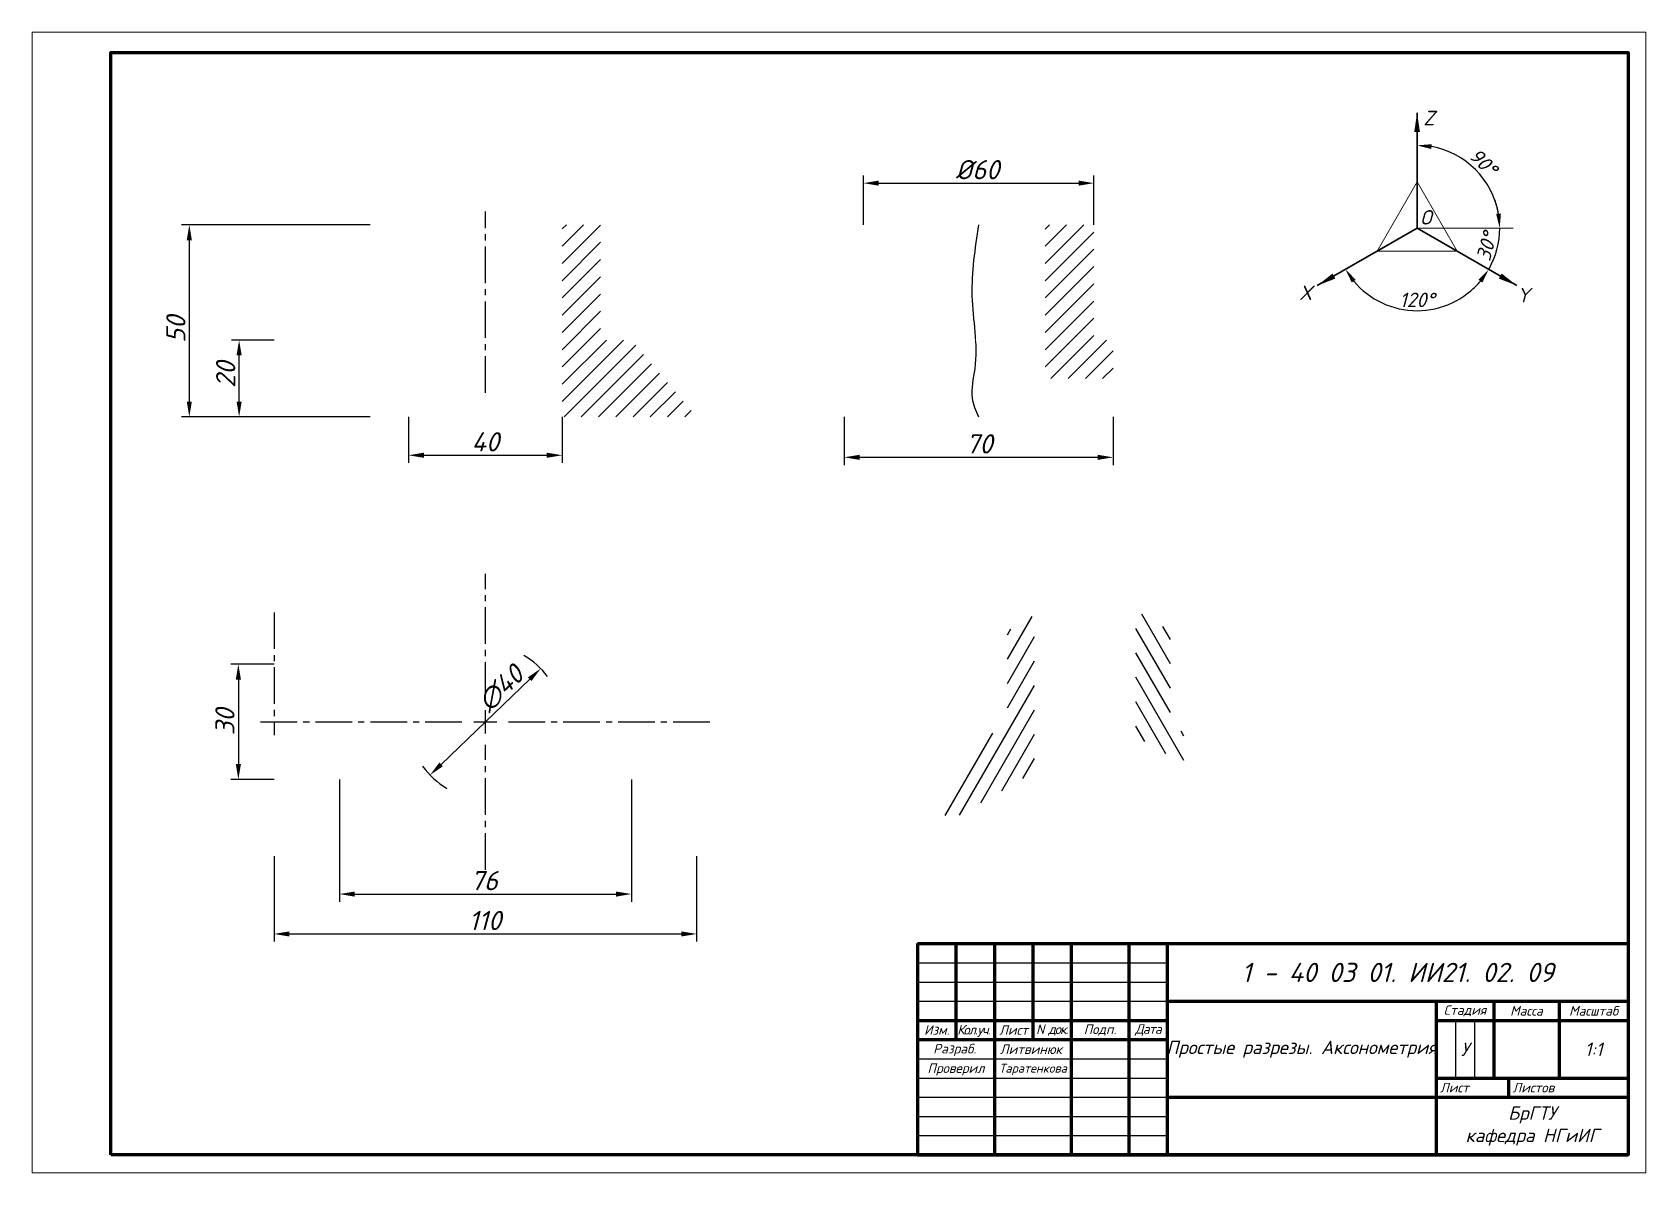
# Paper-space layout 'Лист1' of a CAD drawing. Header units: millimetres. Extents: x -2 to 418, y -2 to 295.
# The model-space entities are those that its viewports show. They can reach past a viewport. Long polylines and large blocks are cut down to what shows.
import ezdxf

# ---------------------------------------------------------------- set-up
doc = ezdxf.new("R2010")
doc.units = ezdxf.units.MM
doc.header["$LTSCALE"] = 0.5
doc.linetypes.add('CENTER2', pattern=[28.575, 19.05, -3.175, 3.175, -3.175])
doc.layers.add('MD_Штриховка', color=7, linetype='Continuous', lineweight=25)
doc.styles.add('GOST-2.304_Type-B', font='isocpeui.ttf')
doc.styles.add('SPDS', font='isocpeur.ttf', dxfattribs={"oblique": 15})
doc.dimstyles.new('Copy(2) of STANDARD', dxfattribs={"dimscale": 0, "dimtxt": 5, "dimasz": 4, "dimexe": 2, "dimexo": 0, "dimgap": 1, "dimtad": 1, "dimdec": 0, "dimzin": 12, "dimdsep": 46, "dimtxsty": 'SPDS', "dimcen": -3, "dimclrd": 256, "dimclre": 256, "dimadec": 0, "dimazin": 0, "dimtfac": 1, "dimtdec": 0, "dimtmove": 0, "dimatfit": 1, "dimfxl": 1, "dimtolj": 1, "dimtzin": 0, "dimarcsym": 0})
doc.dimstyles.new('ISO-25', dxfattribs={"dimscale": 1.5, "dimtxt": 2.5, "dimasz": 2.5, "dimexe": 1.25, "dimexo": 0.625, "dimtad": 1, "dimtxsty": 'GOST-2.304_Type-B', "dimcen": 2.5, "dimadec": 0, "dimazin": 0, "dimtfac": 1, "dimtmove": 0, "dimatfit": 3, "dimfxl": 1, "dimarcsym": 0})

# ---------------------------------------------------------------- blocks, each defined once
blk = doc.blocks.new('*D8')
at = {"color": 0, "lineweight": -2, "transparency": 16777216}
for start, end in [(9.9966, 19.9933), (330, 0), (310.0067, 320.0034)]:
    blk.add_arc((358.91, 244.39), 21.52, start, end, dxfattribs=at)
at = {"color": 0, "transparency": 16777216}
for points in [[(380.73, 248.18), (379.48, 248.07), (380.43, 244.39)], [(374.89, 230.91), (375.91, 230.2), (377.55, 233.63)]]:
    blk.add_solid(points, dxfattribs=at)
at = {"layer": 'Defpoints', "color": 0, "transparency": 16777216}
for p in [(358.91, 244.39), (358.91, 244.39), (383.91, 244.39), (379.13, 237.03), (384.89, 229.39)]:
    blk.add_point(p, dxfattribs=at)
at = {"color": 0, "lineweight": 20, "transparency": 16777216, "insert": (376.98, 239.54), "char_height": 3.75, "attachment_point": 5, "rotation": 75, "style": 'GOST-2.304_Type-B'}
blk.add_mtext('30°', dxfattribs=at)
blk = doc.blocks.new('*D9')
at = {"color": 0, "lineweight": -2, "transparency": 16777216}
blk.add_arc((358.91, 244.39), 21.52, 219.9966, 320.0034, dxfattribs=at)
at = {"color": 0, "transparency": 16777216}
for points in [[(341.91, 230.2), (342.94, 230.91), (340.27, 233.63)], [(374.89, 230.91), (375.91, 230.2), (377.55, 233.63)]]:
    blk.add_solid(points, dxfattribs=at)
at = {"layer": 'Defpoints', "color": 0, "transparency": 16777216}
for p in [(358.91, 244.39), (358.91, 244.39), (332.93, 229.39), (384.89, 229.39), (351.55, 224.16)]:
    blk.add_point(p, dxfattribs=at)
at = {"color": 0, "lineweight": 20, "transparency": 16777216, "insert": (358.91, 225.68), "char_height": 3.75, "attachment_point": 5, "style": 'GOST-2.304_Type-B'}
blk.add_mtext('120°', dxfattribs=at)
blk = doc.blocks.new('*D10')
at = {"color": 0, "lineweight": -2, "transparency": 16777216}
blk.add_arc((358.91, 244.39), 21.52, 9.9966, 80.0034, dxfattribs=at)
at = {"color": 0, "transparency": 16777216}
for points in [[(362.59, 264.96), (362.7, 266.2), (358.91, 265.91)], [(380.73, 248.18), (379.48, 248.07), (380.43, 244.39)]]:
    blk.add_solid(points, dxfattribs=at)
at = {"layer": 'Defpoints', "color": 0, "transparency": 16777216}
for p in [(358.91, 274.39), (377.55, 255.15), (358.91, 244.39), (358.91, 244.39), (383.91, 244.39)]:
    blk.add_point(p, dxfattribs=at)
at = {"color": 0, "lineweight": 20, "transparency": 16777216, "insert": (376.12, 261.59), "char_height": 3.75, "attachment_point": 5, "rotation": 315, "style": 'GOST-2.304_Type-B'}
blk.add_mtext('90°', dxfattribs=at)
blk = doc.blocks.new('*U19')
at = {"color": 0, "linetype": 'CENTER2', "transparency": 16777216}
blk.add_line((0, 16), (0, -16), dxfattribs=at)
blk = doc.blocks.new('*U20')
at = {"color": 0, "linetype": 'CENTER2', "transparency": 16777216}
for p, q in [((0, 6), (0, 38.5)), ((-58.5, 0), (-6, 0)), ((6, 0), (58.5, 0)), ((0, -38.5), (0, -6))]:
    blk.add_line(p, q, dxfattribs=at)
at = {"color": 0, "linetype": 'Continuous', "transparency": 16777216}
for p, q in [((-3, 0), (3, 0)), ((0, -3), (0, 3))]:
    blk.add_line(p, q, dxfattribs=at)
blk = doc.blocks.new('*D21')
at = {"lineweight": -2, "transparency": 16777216}
for p, q in [((61.38, 130.83), (50.08, 130.83)), ((52.08, 126.83), (52.08, 104.83)), ((61.38, 100.83), (50.08, 100.83))]:
    blk.add_line(p, q, dxfattribs=at)
at = {"transparency": 16777216}
for points in [[(51.41, 126.83), (52.75, 126.83), (52.08, 130.83)], [(51.41, 104.83), (52.75, 104.83), (52.08, 100.83)]]:
    blk.add_solid(points, dxfattribs=at)
at = {"layer": 'Defpoints', "color": 0, "transparency": 16777216}
for p in [(61.38, 130.83), (52.08, 100.83), (61.38, 100.83)]:
    blk.add_point(p, dxfattribs=at)
at = {"color": 0, "transparency": 16777216, "insert": (48.58, 115.79), "char_height": 5, "attachment_point": 5, "rotation": 90, "style": 'SPDS'}
blk.add_mtext('\\A1;30', dxfattribs=at)
blk = doc.blocks.new('*D22')
at = {"lineweight": -2, "transparency": 16777216}
for p, q in [((78.38, 100.83), (78.38, 68.98)), ((154.38, 100.83), (154.38, 68.98)), ((82.38, 70.98), (150.38, 70.98))]:
    blk.add_line(p, q, dxfattribs=at)
at = {"transparency": 16777216}
for points in [[(82.38, 71.64), (82.38, 70.31), (78.38, 70.98)], [(150.38, 71.64), (150.38, 70.31), (154.38, 70.98)]]:
    blk.add_solid(points, dxfattribs=at)
at = {"layer": 'Defpoints', "color": 0, "transparency": 16777216}
for p in [(78.38, 100.83), (154.38, 100.83), (154.38, 70.98)]:
    blk.add_point(p, dxfattribs=at)
at = {"color": 0, "transparency": 16777216, "insert": (116.05, 74.48), "char_height": 5, "attachment_point": 5, "style": 'SPDS'}
blk.add_mtext('\\A1;76', dxfattribs=at)
blk = doc.blocks.new('*D23')
at = {"lineweight": -2, "transparency": 16777216}
for p, q in [((61.38, 80.83), (61.38, 58.6)), ((171.38, 80.83), (171.38, 58.6)), ((65.38, 60.6), (167.38, 60.6))]:
    blk.add_line(p, q, dxfattribs=at)
at = {"transparency": 16777216}
for points in [[(65.38, 61.26), (65.38, 59.93), (61.38, 60.6)], [(167.38, 61.26), (167.38, 59.93), (171.38, 60.6)]]:
    blk.add_solid(points, dxfattribs=at)
at = {"layer": 'Defpoints', "color": 0, "transparency": 16777216}
for p in [(61.38, 80.83), (171.38, 80.83), (171.38, 60.6)]:
    blk.add_point(p, dxfattribs=at)
at = {"color": 0, "transparency": 16777216, "insert": (116.28, 64.1), "char_height": 5, "attachment_point": 5, "style": 'SPDS'}
blk.add_mtext('\\A1;110', dxfattribs=at)
blk = doc.blocks.new('*D24')
at = {"lineweight": -2, "transparency": 16777216}
for p, q in [((209.78, 195.22), (209.78, 182.69)), ((279.78, 195.22), (279.78, 182.69)), ((213.78, 184.69), (275.78, 184.69))]:
    blk.add_line(p, q, dxfattribs=at)
at = {"transparency": 16777216}
for points in [[(213.78, 185.35), (213.78, 184.02), (209.78, 184.69)], [(275.78, 185.35), (275.78, 184.02), (279.78, 184.69)]]:
    blk.add_solid(points, dxfattribs=at)
at = {"layer": 'Defpoints', "color": 0, "transparency": 16777216}
for p in [(209.78, 195.22), (279.78, 195.22), (279.78, 184.69)]:
    blk.add_point(p, dxfattribs=at)
at = {"color": 0, "transparency": 16777216, "insert": (244.92, 188.19), "char_height": 5, "attachment_point": 5, "style": 'SPDS'}
blk.add_mtext('\\A1;70', dxfattribs=at)
blk = doc.blocks.new('*U25')
at = {"color": 0, "linetype": 'CENTER2', "transparency": 16777216}
blk.add_line((0, -28.74), (0, 18.5), dxfattribs=at)
blk = doc.blocks.new('*D26')
at = {"lineweight": -2, "transparency": 16777216}
blk.add_line((104.85, 104.73), (127.91, 126.92), dxfattribs=at)
at = {"transparency": 16777216}
for points in [[(127.44, 127.4), (128.37, 126.44), (130.79, 129.7)], [(104.39, 105.21), (105.31, 104.25), (101.97, 101.96)]]:
    blk.add_solid(points, dxfattribs=at)
at = {"layer": 'Defpoints', "color": 0, "transparency": 16777216}
for p in [(130.79, 129.7), (101.97, 101.96)]:
    blk.add_point(p, dxfattribs=at)
at = {"color": 0, "transparency": 16777216, "insert": (120.37, 124.53), "char_height": 5, "attachment_point": 5, "rotation": 43.9093, "style": 'SPDS'}
blk.add_mtext('\\A1;∅40', dxfattribs=at)
blk = doc.blocks.new('*D27')
at = {"lineweight": -2, "transparency": 16777216}
for p, q in [((61.38, 215.22), (50.28, 215.22)), ((52.28, 199.22), (52.28, 211.22)), ((61.38, 195.22), (50.28, 195.22))]:
    blk.add_line(p, q, dxfattribs=at)
at = {"transparency": 16777216}
for points in [[(51.61, 211.22), (52.94, 211.22), (52.28, 215.22)], [(51.61, 199.22), (52.94, 199.22), (52.28, 195.22)]]:
    blk.add_solid(points, dxfattribs=at)
at = {"layer": 'Defpoints', "color": 0, "transparency": 16777216}
for p in [(52.28, 215.22), (61.38, 215.22), (61.38, 195.22)]:
    blk.add_point(p, dxfattribs=at)
at = {"color": 0, "transparency": 16777216, "insert": (48.78, 206.19), "char_height": 5, "attachment_point": 5, "rotation": 90, "style": 'SPDS'}
blk.add_mtext('\\A1;20', dxfattribs=at)
blk = doc.blocks.new('*D28')
at = {"lineweight": -2, "transparency": 16777216}
for p, q in [((86.38, 245.22), (37.31, 245.22)), ((39.31, 241.22), (39.31, 199.22)), ((86.38, 195.22), (37.31, 195.22))]:
    blk.add_line(p, q, dxfattribs=at)
at = {"transparency": 16777216}
for points in [[(38.65, 241.22), (39.98, 241.22), (39.31, 245.22)], [(38.65, 199.22), (39.98, 199.22), (39.31, 195.22)]]:
    blk.add_solid(points, dxfattribs=at)
at = {"layer": 'Defpoints', "color": 0, "transparency": 16777216}
for p in [(86.38, 245.22), (39.31, 195.22), (86.38, 195.22)]:
    blk.add_point(p, dxfattribs=at)
at = {"color": 0, "transparency": 16777216, "insert": (35.81, 218), "char_height": 5, "attachment_point": 5, "rotation": 90, "style": 'SPDS'}
blk.add_mtext('\\A1;50', dxfattribs=at)
blk = doc.blocks.new('*D29')
at = {"lineweight": -2, "transparency": 16777216}
for p, q in [((96.36, 195.22), (96.36, 183.23)), ((136.36, 195.22), (136.36, 183.23)), ((100.36, 185.23), (132.36, 185.23))]:
    blk.add_line(p, q, dxfattribs=at)
at = {"transparency": 16777216}
for points in [[(100.36, 185.9), (100.36, 184.57), (96.36, 185.23)], [(132.36, 185.9), (132.36, 184.57), (136.36, 185.23)]]:
    blk.add_solid(points, dxfattribs=at)
at = {"layer": 'Defpoints', "color": 0, "transparency": 16777216}
for p in [(96.36, 195.22), (136.36, 195.22), (136.36, 185.23)]:
    blk.add_point(p, dxfattribs=at)
at = {"color": 0, "transparency": 16777216, "insert": (116.36, 188.73), "char_height": 5, "attachment_point": 5, "style": 'SPDS'}
blk.add_mtext('\\A1;40', dxfattribs=at)
blk = doc.blocks.new('*D30')
at = {"lineweight": -2, "transparency": 16777216}
for p, q in [((214.78, 245.22), (214.78, 258.08)), ((274.78, 245.22), (274.78, 258.08)), ((218.78, 256.08), (270.78, 256.08))]:
    blk.add_line(p, q, dxfattribs=at)
at = {"transparency": 16777216}
for points in [[(218.78, 256.74), (218.78, 255.41), (214.78, 256.08)], [(270.78, 256.74), (270.78, 255.41), (274.78, 256.08)]]:
    blk.add_solid(points, dxfattribs=at)
at = {"layer": 'Defpoints', "color": 0, "transparency": 16777216}
for p in [(274.78, 256.08), (214.78, 245.22), (274.78, 245.22)]:
    blk.add_point(p, dxfattribs=at)
at = {"color": 0, "transparency": 16777216, "insert": (244.46, 259.58), "char_height": 5, "attachment_point": 5, "style": 'SPDS'}
blk.add_mtext('\\A1;%%C60', dxfattribs=at)

msp = doc.modelspace()

# ---------------------------------------------------------------- linework, layer by layer
at = {"lineweight": 60}
for p in [(-42208.47, 32116.08), (-42393.47, 32061.08)]:
    msp.add_line(p, (-42208.47, 32061.08), dxfattribs=at)
at = {"linetype": 'Continuous', "lineweight": 60}
for p, q in [((-42393.47, 32061.08), (-42208.47, 32061.08)), ((-42393.47, 32061.08), (-42393.47, 32006.08)), ((-42383.47, 32061.08), (-42383.47, 32036.08)), ((-42373.47, 32061.08), (-42373.47, 32006.08)), ((-42363.47, 32061.08), (-42363.47, 32036.08)), ((-42353.47, 32061.08), (-42353.47, 32006.08)), ((-42338.47, 32061.08), (-42338.47, 32006.08)), ((-42328.47, 32061.08), (-42328.47, 32006.08)), ((-42208.47, 32061.08), (-42208.47, 32006.08)), ((-42328.47, 32046.08), (-42208.47, 32046.08)), ((-42258.47, 32046.08), (-42258.47, 32006.08)), ((-42243.47, 32046.08), (-42243.47, 32026.08)), ((-42226.47, 32046.08), (-42226.47, 32026.08)), ((-42393.47, 32041.08), (-42328.47, 32041.08)), ((-42258.47, 32041.08), (-42208.47, 32041.08)), ((-42393.47, 32036.08), (-42328.47, 32036.08)), ((-42258.47, 32026.08), (-42208.47, 32026.08)), ((-42239.6, 32026.08), (-42239.6, 32021.08)), ((-42328.47, 32021.08), (-42208.47, 32021.08)), ((-42393.47, 32006.08), (-42208.47, 32006.08))]:
    msp.add_line(p, q, dxfattribs=at)
at = {"linetype": 'Continuous'}
for p, q in [((-42393.47, 32056.08), (-42328.47, 32056.08)), ((-42393.47, 32051.08), (-42328.47, 32051.08)), ((-42393.47, 32046.08), (-42328.47, 32046.08)), ((-42253.47, 32041.08), (-42253.47, 32026.08)), ((-42248.47, 32041.08), (-42248.47, 32026.08)), ((-42393.47, 32031.08), (-42328.47, 32031.08)), ((-42393.47, 32026.08), (-42328.47, 32026.08)), ((-42393.47, 32021.08), (-42328.47, 32021.08)), ((-42393.47, 32016.08), (-42328.47, 32016.08)), ((-42393.47, 32011.08), (-42328.47, 32011.08))]:
    msp.add_line(p, q, dxfattribs=at)
at = {"lineweight": 60}
msp.add_lwpolyline([(-42603.47, 32006.08), (-42603.47, 32293.08), (-42208.47, 32293.08), (-42208.47, 32006.08), (-42603.47, 32006.08)], dxfattribs=at)

# ---------------------------------------------------------------- texts
at = {"color": 1, "linetype": 'Continuous', "attachment_point": 5, "style": 'GOST-2.304_Type-B'}
for s, insert, char_height, width in [('{\\C256;1 - 40 03 01. ИИ21. 02. 09}', (-42268.47, 32053.58), 5, 117), ('{\\C256;Литвинюк}', (-42363.94, 32033.58), 2.5, 17.4428), ('{\\C256;Простые разрезы. Аксонометрия}', (-42293.47, 32033.58), 3.5, 67), ('{\\C256;Таратенкова}', (-42363.41, 32028.31), 2.3, 18)]:
    msp.add_mtext(s, dxfattribs=dict(at, insert=insert, char_height=char_height, width=width))
at = {"linetype": 'Continuous', "style": 'GOST-2.304_Type-B'}
for s, insert, char_height, width, attachment_point in [('Стадия', (-42250.97, 32043.58), 2.5, 13, 5), ('Масса', (-42234.97, 32043.58), 2.5, 15, 5), ('Масштаб', (-42217.47, 32043.58), 2.5, 16, 5), ('Изм.', (-42388.47, 32038.58), 2.5, 8, 5), ('{\\T0.8;Кол.уч.}', (-42378.87, 32038.31), 2.5, 9, 5), ('Лист', (-42368.47, 32038.58), 2.5, 8, 5), ('{\\T0.8;N док.}', (-42358.47, 32038.58), 2.5, 9, 5), ('Подп.', (-42345.97, 32038.58), 2.5, 13, 5), ('{\\T0.9;Дата}', (-42333.47, 32038.58), 2.5, 8, 5), ('Разраб.', (-42383.8, 32033.38), 2.5, 18, 5), ('У', (-42250.97, 32033.58), 3.5, 3, 5), ('1:1', (-42217.47, 32033.58), 3.5, 16, 5), ('Проверил', (-42383.47, 32028.31), 2.5, 18, 5), ('Лист', (-42257.47, 32023.58), 2.5, 16.8636, 4), ('Листов', (-42238.6, 32023.58), 2.5, 29.1364, 4), ('БрГТУ \\Pкафедра НГиИГ', (-42233.47, 32013.58), 3.5, 48, 5)]:
    msp.add_mtext(s, dxfattribs=dict(at, insert=insert, char_height=char_height, width=width, attachment_point=attachment_point))

psp = doc.layouts.new('Лист1')

# ---------------------------------------------------------------- hatches: boundary and pattern name
at = {"layer": 'MD_Штриховка'}
h = psp.add_hatch(dxfattribs=at)
h.set_pattern_fill('ANSI31', color=256, style=0)
h.paths.add_polyline_path([(171.379, 195.222), (154.379, 215.222), (146.379, 215.222), (146.379, 245.222), (136.379, 245.222), (136.379, 195.222)], flags=0)
h = psp.add_hatch(dxfattribs=at)
h.set_pattern_fill('ANSI31', color=256, style=0)
h.paths.add_polyline_path([(262.096, 205.222), (279.776, 205.222), (279.776, 215.222), (274.776, 215.222), (274.776, 245.222), (262.096, 245.222)], flags=0)
h = psp.add_hatch(dxfattribs=at)
h.set_pattern_fill('ANSI31', color=256, angle=15, style=0)
h.paths.add_polyline_path([(234.583, 88.499), (259.322, 102.782), (259.322, 110.947), (259.332, 110.952), (259.332, 143.612), (252.261, 139.53), (252.261, 115.035), (246.604, 111.769)], flags=0)
h = psp.add_hatch(dxfattribs=at)
h.set_pattern_fill('ANSI31', color=256, angle=75, style=0)
h.paths.add_polyline_path([(285.721, 112.046), (298.222, 104.829), (298.222, 112.994), (294.687, 115.035), (294.687, 139.53), (285.721, 144.706)], flags=0)

# ---------------------------------------------------------------- linework, layer by layer
at = {"lineweight": 30}
for p, q in [((358.912, 274.387), (358.912, 244.387)), ((358.912, 244.387), (332.931, 229.387)), ((358.912, 244.387), (384.892, 229.387))]:
    psp.add_line(p, q, dxfattribs=at)
at = {"lineweight": 9}
for p, q in [((358.912, 256.387), (348.519, 238.387)), ((369.304, 238.387), (358.912, 256.387)), ((348.519, 238.387), (369.304, 238.387))]:
    psp.add_line(p, q, dxfattribs=at)
at = {"lineweight": 20}
psp.add_line((358.912, 244.387), (383.912, 244.387), dxfattribs=at)
for points in [[(358.912, 274.387, 0, 1.5, 0), (358.912, 269.387, 1.5, 1.5, 0)], [(332.931, 229.387, 0, 1.5, 0), (337.261, 231.887, 1.5, 1.5, 0)], [(384.892, 229.387, 0, 1.5, 0), (380.562, 231.887, 1.5, 1.5, 0)]]:
    psp.add_lwpolyline(points, format="xyseb", dxfattribs=at)
for start, end in [(36.19225, 59.90857), (215.15164, 240)]:
    psp.add_arc((116.379, 115.827), 20, start, end)
psp.add_spline([(244.776, 245.222), (243.047, 226.744), (243.776, 207.769), (243.08, 200.117), (244.776, 195.222)], degree=3)

# ---------------------------------------------------------------- block references
at = {"linetype": 'CENTER2'}
for name, p in [('*U20', (116.379, 115.827)), ('*U19', (61.379, 128.327))]:
    psp.add_blockref(name, p, dxfattribs=at)

# ---------------------------------------------------------------- texts
at = {"lineweight": 20, "char_height": 3.75, "attachment_point": 5, "style": 'GOST-2.304_Type-B'}
for s, insert in [('Z', (362.02, 273.034)), ('О', (361.191, 247.173)), ('X', (329.88, 227.535)), ('Y', (386.587, 226.916))]:
    psp.add_mtext(s, dxfattribs=dict(at, insert=insert))

# ---------------------------------------------------------------- dimensions: what is measured, and where the dimension line sits
at = {"lineweight": 20}
for base, line1, line2, picture, middle in [((377.549, 255.147), ((358.912, 274.387), (358.912, 244.387)), ((358.912, 244.387), (383.912, 244.387)), '*D10', (376.118, 261.593)), ((379.134, 237.026), ((358.912, 244.387), (384.892, 229.387)), ((358.912, 244.387), (383.912, 244.387)), '*D8', (376.982, 239.545)), ((351.551, 224.164), ((358.912, 244.387), (384.892, 229.387)), ((358.912, 244.387), (332.931, 229.387)), '*D9', (358.912, 225.679))]:
    dim = psp.add_angular_dim_2l(base=base, line1=line1, line2=line2, dimstyle='ISO-25', dxfattribs=at)
    dim.commit()
    dim.dimension.update_dxf_attribs({"geometry": picture, "text_midpoint": middle})
dim = psp.add_linear_dim(base=(274.776, 256.076), p1=(214.776, 245.222), p2=(274.776, 245.222), text='%%C<>', dimstyle='Copy(2) of STANDARD', override={"dimscale": 1, "dimlfac": -1})
dim.commit()
dim.dimension.update_dxf_attribs({"geometry": '*D30', "text_midpoint": (244.456, 256.076), "dimtype": 160})
for base, p1, p2, picture, middle in [((39.313, 195.222), (86.379, 245.222), (86.379, 195.222), '*D28', (39.313, 217.998)), ((52.275, 215.222), (61.379, 195.222), (61.379, 215.222), '*D27', (52.275, 206.188)), ((52.079, 100.827), (61.379, 130.827), (61.379, 100.827), '*D21', (52.079, 115.794))]:
    dim = psp.add_linear_dim(base=base, p1=p1, p2=p2, angle=90, dimstyle='Copy(2) of STANDARD', override={"dimscale": 1, "dimlfac": -1})
    dim.commit()
    dim.dimension.update_dxf_attribs({"geometry": picture, "text_midpoint": middle, "dimtype": 160})
for base, p1, p2, picture, middle in [((136.365, 185.233), (96.365, 195.222), (136.365, 195.222), '*D29', (116.355, 185.233)), ((279.776, 184.686), (209.776, 195.222), (279.776, 195.222), '*D24', (244.925, 184.686)), ((154.379, 70.976), (78.379, 100.827), (154.379, 100.827), '*D22', (116.046, 70.976)), ((171.379, 60.597), (61.379, 80.827), (171.379, 80.827), '*D23', (116.282, 60.597))]:
    dim = psp.add_linear_dim(base=base, p1=p1, p2=p2, dimstyle='Copy(2) of STANDARD', override={"dimscale": 1, "dimlfac": -1})
    dim.commit()
    dim.dimension.update_dxf_attribs({"geometry": picture, "text_midpoint": middle, "dimtype": 160})
dim = psp.add_diameter_dim_2p(p1=(101.97, 101.956), p2=(130.787, 129.697), dimstyle='Copy(2) of STANDARD', override={"dimscale": 1})
dim.commit()
dim.dimension.update_dxf_attribs({"geometry": '*D26', "text_midpoint": (122.796, 122.004), "dimtype": 163})

# ---------------------------------------------------------------- viewports
at = {"layer": '0', "view_target_point": (-42255.074, 32046.831)}
psp.add_viewport(center=(208.431, 146.892), size=(419.999, 296.93107), view_center_point=(-158.839, 103.056), view_height=296.93108, dxfattribs=at)

# ---------------------------------------------------------------- next in the draw order: wipeouts: each hides what was drawn before it
for points in [[(116.013, 244.854), (116.739, 244.854), (116.738, 205.563), (116.012, 205.526)], [(244.057, 215.526), (244.462, 215.526), (244.453, 214.902), (244.101, 214.911)]]:
    psp.add_wipeout(points)

# ---------------------------------------------------------------- next in the draw order: block references
at = {"linetype": 'CENTER2'}
psp.add_blockref('*U25', (116.379, 230.222), dxfattribs=at)

doc.saveas('drawing.dxf')
